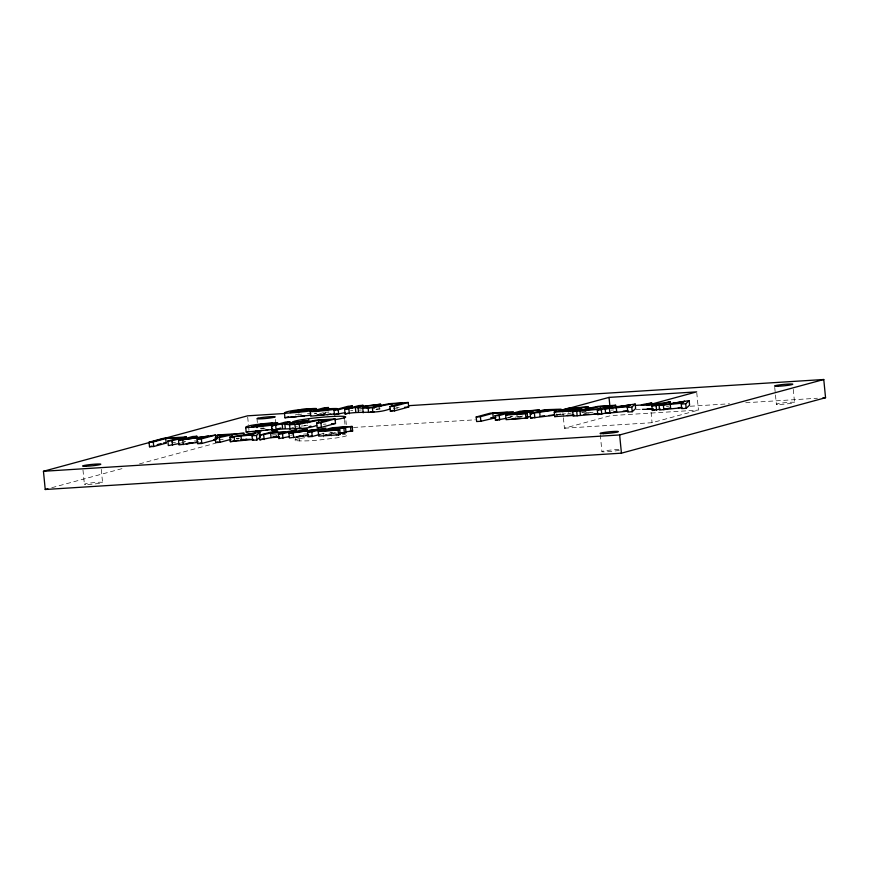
<?xml version="1.0" encoding="UTF-8"?>
<svg xmlns="http://www.w3.org/2000/svg" width="869" height="869" viewBox="0 0 869 869"><rect width="100%" height="100%" fill="white"/><g stroke="black" fill="none" stroke-linecap="round" stroke-linejoin="round"><path stroke-width="0.65" stroke-dasharray="4.34 3.26" d="M556.084 414.48L556.79 414.176L555.954 414.035M180.252 443.223L186.672 441.485L184.109 441.637M295.199 414.98L299.045 413.937M298.567 414.947L301.662 414.111M260.852 428.96L265.621 428.221M319.651 413.709L323.496 412.666M51.782 487.715L123.746 468.163M139.442 463.905L215.338 443.288M375.962 409.462L381.024 408.767L376.44 409.093M290.659 435.391L292.875 434.782M319.933 434.413L326.353 432.675M328.938 433.316L332.794 432.273M331.48 433.512L335.347 432.458M507.387 417.989L513.796 416.251L509.962 416.49M515.1 417.239L518.956 416.197M518.923 417.077L522.79 416.034M561.113 414.871L568.815 412.786M567.5 414.024L571.367 412.971M563.405 417.804L564.426 428.211L610.82 415.61L698.47 410.081L696.808 393.168M564.426 428.211L652.076 422.692L698.47 410.081M275.962 435.51L276.244 435.445A9.179 0.706 -5.6 0 0 276.798 435.26M314.665 413.818L316.664 413.166L307.463 413.405M590.692 412.721L593.038 412.21M295.373 427.037L297.394 426.69M556.41 414.969L561.526 413.709L560.125 413.514M291.843 427.537L293.592 427.309M301.011 426.103L306.17 425.68L305.834 422.269M304.356 425.473L307.854 425.234M324.778 412.319L329.003 412.047L323.464 413.557L327.885 413.275M350.663 410.679L352.781 410.548M359.212 410.146L361.33 410.016M396.525 407.789L399.229 407.626M393.429 408.332L398.784 407.995M260.298 428.221L263.904 427.993M323.344 424.257L326.049 424.083M582.045 411.949L586.01 411.7M611.016 410.125L613.547 409.962M666.447 406.627L668.554 406.496M581.785 412.308L586.999 411.982M353.498 427.472L475.234 419.803M507.692 417.761L510.396 417.587M517.164 417.163L524.224 416.751M556.388 414.687L563.155 414.263M586.14 412.808L592.908 412.384M636.195 409.657L640.247 409.397M690.29 406.247L729.515 403.77M745.743 402.749L817.436 398.23M194.156 441.007L197.306 440.811M236.596 438.334L239.29 438.161M303.542 434.109L307.735 433.848M171.486 442.788L175.462 442.538M218.782 439.801L224.115 439.464M236.335 438.693L238.997 438.53M332.805 433.425L336.77 433.175M299.001 438.758A26.624 2.042 -5.6 0 0 294.624 440.55C308.517 441.843 322.714 439.562 336.553 437.9A26.624 2.042 -5.6 0 0 347.318 434.978L345.699 434.619A26.624 2.042 -5.6 0 0 342.397 434.467M793.267 389.377L794.548 402.38M774.724 387.389L776.375 404.302M651.055 412.275L652.076 422.692M600.294 434.782L601.945 451.695M562.895 412.601L563.275 416.501M379.123 406.953L379.351 409.223M345.916 420.661L346.296 424.572M344.591 420.368L344.971 424.268M330.926 432.089L331.317 435.999M323.116 433.023L323.507 436.933M299.294 438.454L299.544 441.061M295.699 438.237L295.96 440.844M275.506 419.445L275.755 422.041M256.985 418.662L257.365 422.573M247.698 417.12L248.458 424.93M248.588 426.234L248.968 430.133M101.282 469.39L102.553 482.404M82.979 470.01L84.391 484.315M272.193 434.924A9.179 0.706 -5.6 0 1 277.026 435.054M619.38 450.207A9.179 0.706 -5.6 0 1 605.291 451.847A9.179 0.706 -5.6 0 1 605.66 450.685A9.179 0.706 -5.6 0 1 619.564 449.653M300.381 438.476A26.624 2.042 -5.6 0 1 305.388 437.618M779.721 404.454A9.179 0.706 -5.6 0 0 794.483 402.575A9.179 0.706 -5.6 0 0 782.187 402.999A9.179 0.706 -5.6 0 0 779.721 404.454M87.726 484.467A9.179 0.706 -5.6 0 0 102.499 482.588A9.179 0.706 -5.6 0 0 90.191 483.023A9.179 0.706 -5.6 0 0 87.726 484.467"/><path stroke-width="1.3" d="M260.342 436.835L256.931 439.996L252.466 440.279L252.021 435.727L256.474 435.445L259.885 432.284L260.222 435.695M627.32 407.452L631.774 407.17L635.185 404.02L635.63 408.571L632.219 411.732L627.766 412.015L627.32 407.452L628.385 406.562L605.172 408.854L605.617 413.405L627.483 411.2M681.263 404.052L685.728 403.77L689.139 400.609L689.584 405.171L686.173 408.332L681.709 408.615L681.263 404.052L682.328 403.162L659.115 405.454L659.56 410.005L681.426 407.8M252.021 435.727L253.085 434.837L229.872 437.118L230.318 441.669L253.531 439.388L252.466 440.279M642.441 409.364L653.108 409.288M647.155 408.951L653.369 408.93M268.184 429.634L265.816 430.188M307.626 422.953L307.398 420.672L289.496 423.203L294.949 424.409L316.142 420.129L335.054 418.934L335.51 423.485L321.389 427.32L317.163 427.591L316.718 423.029L329.166 419.651L318.467 420.324L299.218 424.105L289.573 424.745L282.164 423.866L271.476 425.886L271.921 430.437C286.596 427.081 301.988 430.915 316.653 425.462M380.807 406.496L380.579 404.215L362.677 406.735L368.13 407.941L389.323 403.661L408.234 402.466L408.68 407.029L394.569 410.863L390.344 411.124L389.899 406.573L402.347 403.194L391.647 403.868L372.399 407.637L362.753 408.289L355.345 407.398L344.656 409.429L345.102 413.981C359.777 410.613 375.169 414.459 389.833 408.995M178.971 443.57L168.336 445.58L167.88 441.028L180.328 437.639L165.729 438.563L166.175 443.125L153.726 446.503L149.501 446.764L149.055 442.212L163.176 438.378L186.227 436.922L186.444 439.203M408.528 405.682L823.769 379.503L825.55 397.72L621.433 453.173L45.231 489.497L43.45 471.28L247.567 415.827L284.087 413.525M149.055 442.212L153.281 441.952L165.729 438.563M149.501 446.764L152.075 446.069M157.202 444.678L161.047 443.624M167.88 441.028L172.105 440.757L186.227 436.922M197.317 442.473L178.992 444.906L178.547 440.355L192.657 436.52L196.861 436.26L197.089 438.53M196.861 436.26L185.836 439.247L215.479 435.087L215.925 439.638L201.804 443.472L197.611 443.733L197.165 439.182L208.364 436.14L178.547 440.355M284.478 413.22C283.576 409.766 336.77 406.41 307.984 410.081C321.269 410.765 282.24 413.698 284.478 413.22L284.934 417.772L310.798 415.241M197.165 439.182L201.358 438.921L215.479 435.087M189.963 442.81L186.281 443.809L192.907 442.777M217.337 438.747L217.011 435.336L218.673 434.88L244.222 433.273C234.293 433.327 224.973 436.998 215.219 438.041L215.664 442.593L219.89 442.332L231.089 439.29M245.742 427.505C244.83 424.061 298.034 420.705 269.238 424.376C282.523 425.05 243.494 427.982 245.742 427.505L246.188 432.056L272.051 429.525M256.779 425.386L251.565 426.809L267.934 424.941L256.779 425.386L256.996 427.667M284.934 417.772L288.78 416.729M310.222 411.591L324.333 407.757L328.558 407.496L323.018 408.995C360.179 407.018 314.502 412.025 310.222 411.591L310.667 416.153L334.771 413.926M215.219 438.041L227.667 434.663L217.011 435.336M198.849 443.396L201.336 442.723M246.188 432.056L248.751 431.361M271.476 425.886L285.586 422.052L289.812 421.78L290.04 424.061M289.812 421.78L283.446 423.507L307.398 420.672M345.08 412.645L334.435 414.654L333.989 410.092L348.111 406.257L352.325 405.997L352.553 408.278M215.664 442.593L218.152 441.919M318.63 414.871L316.49 415.447L323.963 414.947M333.989 410.092L338.215 409.831L352.325 405.997M45.231 489.497L47.849 488.78M344.656 409.429L358.767 405.595L362.992 405.323L363.209 407.604M362.992 405.323L356.627 407.05L380.579 404.215M271.921 430.437L274.485 429.742M277.059 429.047L280.904 427.993M334.435 414.654L337.009 413.959M279.036 437.161L271.063 437.661L259.929 439.801L259.483 435.25L273.605 431.415L277.819 431.154L272.29 432.653L286.889 431.73L296.655 429.959L282.534 433.794L278.319 434.065L278.764 438.617L289.399 436.607M259.483 435.25L270.617 433.11L285.228 432.186L278.319 434.065M345.102 413.981L347.665 413.286M316.718 423.029L320.943 422.768L335.054 418.934M259.929 439.801L262.503 439.106M274.952 436.607L272.736 437.205L279.373 436.792M307.745 435.51L289.42 437.943L288.975 433.392L303.085 429.558L307.289 429.297L307.517 431.567M307.289 429.297L296.264 432.284L325.908 428.124L311.786 431.958L307.593 432.219L308.039 436.77L312.232 436.51L319.933 434.413M389.899 406.573L394.124 406.312L408.234 402.466M307.593 432.219L318.793 429.177L288.975 433.392M390.344 411.124L392.831 410.45M300.392 435.847L296.709 436.846L303.335 435.825M339.073 433.37L346.036 432.588L345.59 428.037L329.362 429.405L324.115 430.828L339.746 429.84L340.192 434.402L338.53 434.848L318.673 436.108L318.228 431.545L332.349 427.711L352.195 426.462L352.64 431.013L345.764 431.795M309.277 436.434L311.775 435.76M318.228 431.545L339.746 429.84M345.59 428.037L331.035 428.949L334.902 427.906L352.195 426.462M326.668 434.815L324.572 435.38L331.078 434.978M495.96 417.717L480.85 421.269L476.636 421.541L476.19 416.979L490.301 413.144L513.351 411.7L499.24 415.534L495.015 415.795L495.46 420.346L506.095 418.337M476.19 416.979L480.405 416.718L492.853 413.34L507.463 412.417L495.015 415.795M505.671 415.121L519.792 411.287L539.638 410.038L522.345 411.471L518.478 412.525L533.045 411.613L516.805 412.981L511.569 414.404L527.201 413.416L527.646 417.978L506.127 419.673L505.671 415.121L527.201 413.416M495.46 420.346L499.197 419.336M530.177 413.579L544.287 409.744L561.081 409.158L530.177 413.579L530.622 418.13L554.618 415.219M514.111 418.391L512.015 418.956L521.128 418.38M530.622 418.13L533.186 417.435M574.55 415.36L554.694 416.62L554.248 412.058L568.359 408.224L588.215 406.974L588.443 409.256M562.634 409.994L609.028 397.394L696.677 391.865L651.576 404.118M581.839 410.82L581.611 408.549L565.382 409.918L560.136 411.341L575.767 410.353L574.105 410.809L554.248 412.058M581.611 408.549L567.044 409.462L570.922 408.419L588.215 406.974M598.426 413.85L573.16 416.121L572.714 411.569L597.915 406.366L615.632 405.247L615.86 407.528M554.694 416.62L557.257 415.914M572.714 411.569L600.555 409.136L597.329 410.016L597.774 414.567L606.638 412.992M615.632 405.247L601.337 409.755L597.329 410.016M597.774 414.567L599.925 413.981M660.407 409.147L652.326 410.461L651.88 405.91L657.855 404.281C653.14 404.813 626.984 406.735 651.88 402.966C633.197 407.626 669.988 401.956 670.216 401.804L670.444 404.085M651.88 405.91L656.106 405.638L670.216 401.804M652.326 410.461L654.715 409.81M43.45 471.28L619.64 434.956L823.769 379.503M309.027 426.592L310.928 426.136M600.251 406.562L583.381 409.875L598.969 408.897L609.788 405.953L600.251 406.562L600.479 408.832M330.687 414.133L327.113 414.654M246.742 439.171L244.178 439.638L250.294 439.258M229.872 437.118L259.885 432.284M230.318 441.669L238.149 440.246M240.767 439.779L243.374 439.301M605.172 408.854L635.185 404.02M605.617 413.405L610.842 412.46M613.449 411.982L616.067 411.504M659.115 405.454L689.139 400.609M663.481 409.299L670.01 408.104M585.999 414.078L583.827 414.426L589.019 414.1M195.558 442.375L198.208 441.963M305.986 435.412L308.636 435M304.552 415.903L300.348 416.403M553.444 414.991L548.904 415.512M374.398 411.667L370.628 411.993M301.217 428.135L297.155 428.471M261.612 430.698L255.443 431.143M296.427 416.696L290.757 417.066M404.628 407.279L408.68 407.029M307.181 422.247L309.864 422.073M331.447 423.746L335.51 423.485M588.259 408.387L590.953 408.213M615.23 406.681L624.67 406.084M635.456 405.41L643.549 404.9M490.746 417.707L493.31 417.544M822.845 397.893L825.55 397.72M526.527 416.946L530.492 416.696M541.702 416.001L544.581 415.816M623.149 411.146L628.037 410.831M678.32 407.67L681.98 407.431M525.039 418.141L527.646 417.978M567.099 415.491L573.605 415.078M594.222 413.774L598.111 413.535M163.622 442.929L166.175 442.766M213.698 439.779L215.925 439.638M350.001 431.187L352.64 431.013M340.746 432.925L346.036 432.588M336.292 434.641L340.192 434.402M271.649 428.917L272.757 429.014M294.461 422.692L292.842 422.334A26.624 2.042 -5.6 0 1 303.607 419.401L309.679 418.554A26.624 2.042 -5.6 0 1 343.918 416.403L345.536 416.762A26.624 2.042 -5.6 0 1 334.771 419.684M685.728 403.77L686.173 408.332M670.195 403.933L670.651 408.484M663.373 405.182L663.829 409.733M656.106 405.638L656.551 410.201M631.774 407.17L632.219 411.732M619.64 434.956L621.433 453.173M616.251 407.333L616.697 411.884M609.028 397.394L609.919 406.507M609.43 408.582L609.875 413.133M601.337 409.755L601.782 414.317M586.542 407.431L586.771 409.701M579.96 410.429L580.405 414.991M576.723 411.309L577.168 415.871M539.66 411.884L540.105 416.436M537.976 410.494L538.193 412.764M534.402 413.318L534.848 417.87M531.372 412.058L531.6 414.339M525.528 413.872L525.973 418.423M516.805 412.981L517.033 415.252M499.24 415.534L499.686 420.085M492.853 413.34L493.299 417.891M480.405 416.718L480.85 421.269M394.124 406.312L394.569 410.863M391.647 403.868L391.865 406.138M378.906 404.672L379.123 406.953M375.517 404.911L375.734 407.181M373.746 405.095L374.072 408.506M372.399 407.637L372.844 412.199M368.13 407.941L368.575 412.503M362.753 408.289L363.199 412.84M358.006 407.235L358.452 411.787M355.345 407.398L355.79 411.96M348.882 409.158L349.327 413.709M350.533 426.918L350.978 431.469M344.2 416.468L344.461 419.064M343.928 428.493L344.374 433.044M338.215 409.831L338.66 414.383M338.084 430.296L338.53 434.848M320.943 422.768L321.389 427.32M318.467 420.324L318.684 422.606M311.786 431.958L312.232 436.51M308.593 418.706L308.973 422.616M302.336 421.367L302.553 423.648M300.565 421.552L300.783 423.822M299.218 424.105L299.664 428.656M294.949 424.409L295.395 428.96M293.244 433.12L293.689 437.683M289.573 424.745L290.029 429.297M284.826 423.692L285.271 428.243M282.164 423.866L282.61 428.417M282.534 433.794L282.979 438.356M275.701 425.614L276.146 430.177M272.312 424.452L272.529 426.733M270.617 433.11L271.063 437.661M263.709 434.989L264.154 439.54M256.474 435.445L256.931 439.996M240.952 435.597L241.397 440.148M234.13 436.846L234.576 441.409M231.893 434.391L232.219 437.813M219.444 437.78L219.89 442.332M201.358 438.921L201.804 443.472M182.805 440.083L183.261 444.635M172.105 440.757L172.551 445.319M153.281 441.952L153.726 446.503M255.269 432.968L253.52 434.467L243.733 435.087L255.269 432.968M630.568 404.704L628.819 406.203L619.032 406.822L630.568 404.704M684.511 401.304L682.762 402.803L672.975 403.422L684.511 401.304M556.345 409.614L541.257 411.45L546.905 409.918L556.345 409.614M331.806 409.071L316.044 410.896L321.4 409.44L331.806 409.071M306.681 410.657L290.311 412.514L295.525 411.102L306.681 410.657M272.551 423.409L258.343 424.963L262.471 423.844L272.551 423.409M311.298 409.114L297.089 410.679L301.217 409.549L311.298 409.114M258.05 418.206L257.767 418.282A9.179 0.706 -5.6 0 0 261.819 418.793L262.405 418.76A9.179 0.706 -5.6 0 0 274.18 417.294L274.463 417.229A9.179 0.706 -5.6 0 0 270.411 416.707L269.825 416.74A9.179 0.706 -5.6 0 0 258.05 418.206M777.929 386.238A9.179 0.706 -5.6 0 0 792.702 384.359A9.179 0.706 -5.6 0 0 780.395 384.782A9.179 0.706 -5.6 0 0 777.929 386.238M603.499 433.631A9.179 0.706 -5.6 0 0 618.272 431.752A9.179 0.706 -5.6 0 0 605.965 432.175A9.179 0.706 -5.6 0 0 603.499 433.631M85.944 466.251A9.179 0.706 -5.6 0 0 100.706 464.372A9.179 0.706 -5.6 0 0 88.41 464.796A9.179 0.706 -5.6 0 0 85.944 466.251"/></g></svg>
